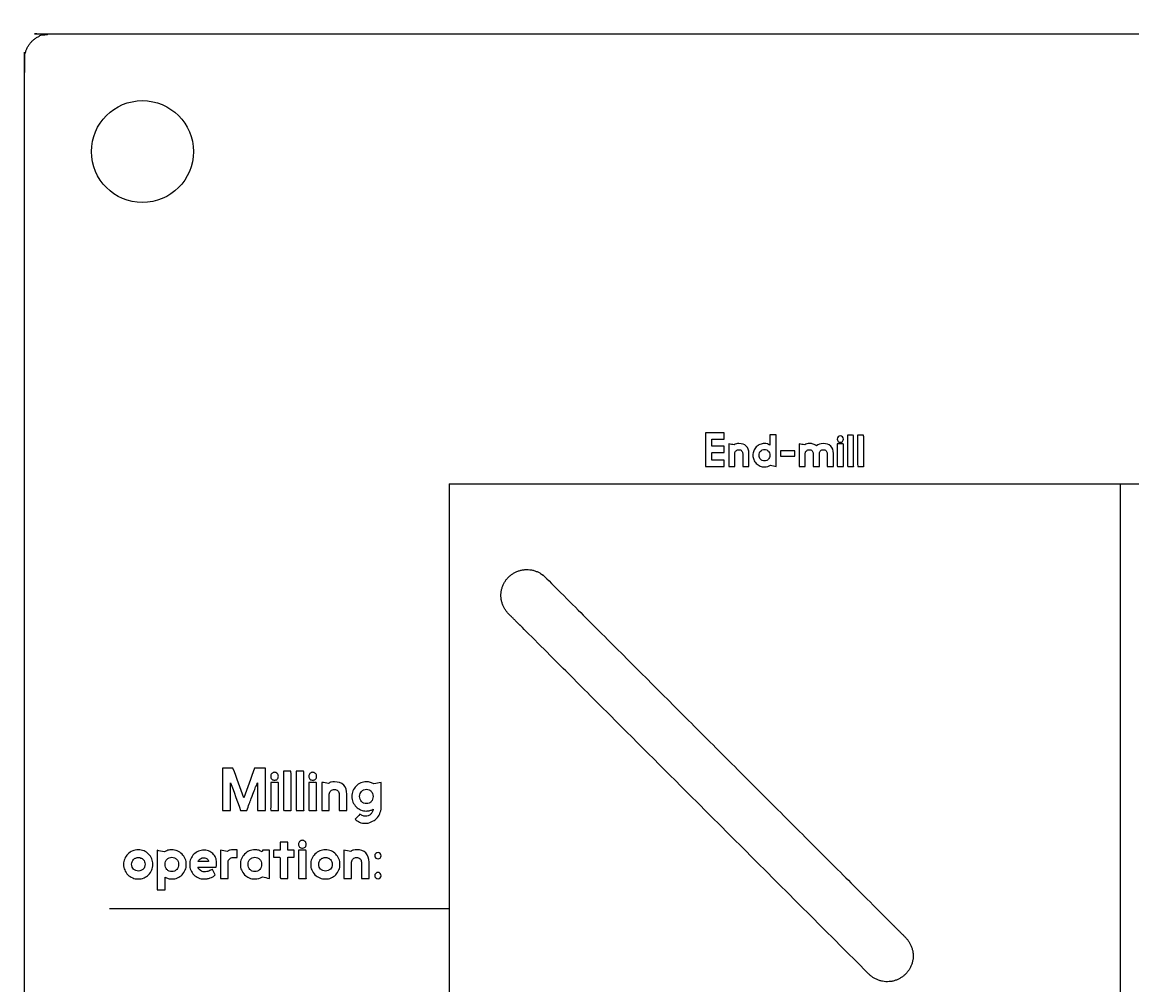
# Model space of a CAD drawing. Header units: millimetres. Extents: x 25 to 322, y 25 to 446.
# Drawn here: x 24.7 to 155.5, y 332.9 to 446.4 of the extents above; entities that cross this region are included whole.
import ezdxf

# ---------------------------------------------------------------- set-up
doc = ezdxf.new("R2010")
doc.units = ezdxf.units.MM
doc.header["$MEASUREMENT"] = 0
doc.layers.add('Work layer', color=254, linetype='Continuous', true_color=0xdddddd)

msp = doc.modelspace()

# ---------------------------------------------------------------- linework, layer by layer
at = {"layer": 'Work layer'}
for points in [[(75, 392), (312, 392)], [(75, 392), (75, 38)], [(154, 392), (154, 78)], [(35, 342), (75, 342)]]:
    msp.add_lwpolyline(points, dxfattribs=at)
msp.add_circle((38.88, 431.12), 6, dxfattribs=at)
for points, weights, knots in [([(25, 28), (25, 25), (28, 25), (173.5, 25), (319, 25), (322, 25), (322, 28), (322, 235), (322, 442), (322, 445), (319, 445), (173.5, 445), (28, 445), (25, 445), (25, 442), (25, 235), (25, 28)], [1, 0.707106781187, 1, 1, 1, 0.707106781187, 1, 1, 1, 0.707106781187, 1, 1, 1, 0.707106781187, 1, 1, 1], [0, 0, 0, 4.712389, 4.712389, 295.712389, 295.712389, 300.424778, 300.424778, 714.424778, 714.424778, 719.137167, 719.137167, 1010.137167, 1010.137167, 1014.849556, 1014.849556, 1428.849556, 1428.849556, 1428.849556]), ([(124.41, 334.28), (126.57, 332.12), (128.72, 334.28), (130.88, 336.43), (128.72, 338.59), (107.51, 359.8), (86.3, 381.02), (84.14, 383.17), (81.98, 381.02), (79.83, 378.86), (81.98, 376.7), (103.2, 355.49), (124.41, 334.28)], [1, 0.707106778552, 1, 0.707106778553, 1, 1, 1, 0.70710677988, 1, 0.70710677988, 1, 1, 1], [0, 0, 0, 4.712389, 4.712389, 9.424779, 9.424779, 69.42477, 69.42477, 74.137159, 74.137159, 78.849549, 78.849549, 138.849554, 138.849554, 138.849554])]:
    msp.add_rational_spline(points, weights, degree=2, knots=knots, dxfattribs=at)
for points, degree, knots in [([(105.92, 394.82), (105.92, 394.8), (105.92, 394.8), (105.95, 394.8), (106.42, 394.8), (106.88, 394.8), (107.35, 394.8), (107.35, 394.55), (107.35, 394.3), (107.35, 394.05), (106.62, 394.05), (105.9, 394.05), (105.17, 394.05), (105.17, 395.38), (105.17, 396.7), (105.17, 398.02), (105.9, 398.02), (106.62, 398.02), (107.35, 398.02), (107.35, 397.77), (107.35, 397.52), (107.35, 397.27), (106.88, 397.27), (106.42, 397.27), (105.95, 397.27), (105.92, 397.27), (105.92, 397.25), (105.92, 397.25), (105.92, 396.98), (105.92, 396.72), (105.92, 396.45), (105.92, 396.43), (105.92, 396.43), (105.95, 396.43), (106.42, 396.43), (106.88, 396.43), (107.35, 396.43), (107.35, 396.18), (107.35, 395.93), (107.35, 395.68), (106.88, 395.68), (106.42, 395.68), (105.95, 395.68), (105.92, 395.68), (105.92, 395.65), (105.92, 395.65), (105.92, 395.38), (105.92, 395.1), (105.92, 394.82)], 3, [0, 0, 0, 0, 1, 1, 1, 2, 2, 2, 3, 3, 3, 4, 4, 4, 5, 5, 5, 6, 6, 6, 7, 7, 7, 8, 8, 8, 9, 9, 9, 10, 10, 10, 11, 11, 11, 12, 12, 12, 13, 13, 13, 14, 14, 14, 15, 15, 15, 16, 16, 16, 16]), ([(113.5, 394.05), (113.28, 394.1), (113.05, 394.15), (112.83, 394.2), (112.72, 394.12), (112.62, 394.1), (112.5, 394.05), (112.4, 394.02), (112.25, 394), (112.12, 394), (111.92, 394), (111.75, 394.02), (111.6, 394.1), (111.42, 394.18), (111.28, 394.27), (111.15, 394.4), (111.03, 394.52), (110.92, 394.68), (110.85, 394.85), (110.8, 395), (110.75, 395.18), (110.75, 395.38), (110.75, 395.55), (110.78, 395.73), (110.85, 395.9), (110.92, 396.07), (111.03, 396.23), (111.15, 396.35), (111.28, 396.48), (111.42, 396.57), (111.58, 396.65), (111.75, 396.7), (111.92, 396.75), (112.1, 396.75), (112.22, 396.75), (112.35, 396.73), (112.45, 396.7), (112.55, 396.68), (112.65, 396.62), (112.75, 396.57), (112.75, 396.98), (112.75, 397.38), (112.75, 397.77), (113, 397.77), (113.25, 397.77), (113.5, 397.77), (113.5, 396.53), (113.5, 395.29), (113.5, 394.05)], 3, [0, 0, 0, 0, 1, 1, 1, 2, 2, 2, 3, 3, 3, 4, 4, 4, 5, 5, 5, 6, 6, 6, 7, 7, 7, 8, 8, 8, 9, 9, 9, 10, 10, 10, 11, 11, 11, 12, 12, 12, 13, 13, 13, 14, 14, 14, 15, 15, 15, 16, 16, 16, 16]), ([(120.67, 397.27), (120.67, 397.38), (120.7, 397.45), (120.78, 397.52), (120.85, 397.6), (120.95, 397.65), (121.05, 397.65), (121.12, 397.65), (121.22, 397.6), (121.3, 397.52), (121.38, 397.45), (121.4, 397.38), (121.4, 397.27), (121.4, 397.18), (121.38, 397.07), (121.3, 397), (121.22, 396.93), (121.12, 396.9), (121.05, 396.9), (120.95, 396.9), (120.85, 396.93), (120.78, 397), (120.7, 397.07), (120.67, 397.18), (120.67, 397.27)], 3, [0, 0, 0, 0, 1, 1, 1, 2, 2, 2, 3, 3, 3, 4, 4, 4, 5, 5, 5, 6, 6, 6, 7, 7, 7, 8, 8, 8, 8]), ([(121.88, 397.75), (122.24, 397.75), (122.6, 397.75), (122.6, 395.9), (122.6, 394.05), (122.24, 394.05), (121.88, 394.05), (121.88, 395.9), (121.88, 397.75)], 2, [0, 0, 0, 1, 1, 2, 2, 3, 3, 4, 4, 4]), ([(123.08, 397.75), (123.44, 397.75), (123.8, 397.75), (123.8, 395.9), (123.8, 394.05), (123.44, 394.05), (123.08, 394.05), (123.08, 395.9), (123.08, 397.75)], 2, [0, 0, 0, 1, 1, 2, 2, 3, 3, 4, 4, 4]), ([(107.9, 396.7), (108.12, 396.67), (108.33, 396.63), (108.55, 396.6), (108.62, 396.65), (108.72, 396.7), (108.8, 396.73), (108.9, 396.73), (109, 396.75), (109.1, 396.75), (109.47, 396.75), (109.75, 396.65), (109.97, 396.45), (110.17, 396.23), (110.28, 395.95), (110.28, 395.57), (110.28, 395.07), (110.28, 394.56), (110.28, 394.05), (110.03, 394.05), (109.79, 394.05), (109.55, 394.05), (109.55, 394.56), (109.55, 395.07), (109.55, 395.57), (109.55, 395.7), (109.5, 395.8), (109.42, 395.9), (109.33, 395.98), (109.22, 396.02), (109.1, 396.02), (108.97, 396.02), (108.85, 395.98), (108.78, 395.9), (108.67, 395.82), (108.62, 395.73), (108.62, 395.6), (108.62, 395.08), (108.62, 394.57), (108.62, 394.05), (108.38, 394.05), (108.14, 394.05), (107.9, 394.05), (107.9, 394.93), (107.9, 395.82), (107.9, 396.7)], 3, [0, 0, 0, 0, 1, 1, 1, 2, 2, 2, 3, 3, 3, 4, 4, 4, 5, 5, 5, 6, 6, 6, 7, 7, 7, 8, 8, 8, 9, 9, 9, 10, 10, 10, 11, 11, 11, 12, 12, 12, 13, 13, 13, 14, 14, 14, 15, 15, 15, 15]), ([(116.2, 396.7), (116.42, 396.67), (116.63, 396.63), (116.85, 396.6), (116.92, 396.65), (117.03, 396.7), (117.1, 396.73), (117.2, 396.73), (117.3, 396.75), (117.38, 396.75), (117.55, 396.75), (117.72, 396.73), (117.85, 396.68), (118, 396.62), (118.1, 396.57), (118.22, 396.48), (118.42, 396.65), (118.7, 396.75), (119.05, 396.75), (119.42, 396.75), (119.7, 396.65), (119.92, 396.45), (120.12, 396.23), (120.22, 395.95), (120.22, 395.57), (120.22, 395.07), (120.22, 394.56), (120.22, 394.05), (119.98, 394.05), (119.74, 394.05), (119.5, 394.05), (119.5, 394.56), (119.5, 395.07), (119.5, 395.57), (119.5, 395.7), (119.45, 395.8), (119.38, 395.9), (119.28, 395.98), (119.17, 396.02), (119.05, 396.02), (118.92, 396.02), (118.8, 395.98), (118.72, 395.9), (118.62, 395.82), (118.58, 395.73), (118.58, 395.6), (118.58, 395.08), (118.58, 394.57), (118.58, 394.05), (118.33, 394.05), (118.09, 394.05), (117.85, 394.05), (117.85, 394.56), (117.85, 395.07), (117.85, 395.57), (117.85, 395.7), (117.8, 395.8), (117.72, 395.9), (117.62, 395.98), (117.53, 396.02), (117.4, 396.02), (117.28, 396.02), (117.15, 395.98), (117.08, 395.9), (116.97, 395.82), (116.92, 395.73), (116.92, 395.6), (116.92, 395.08), (116.92, 394.57), (116.92, 394.05), (116.68, 394.05), (116.44, 394.05), (116.2, 394.05), (116.2, 394.93), (116.2, 395.82), (116.2, 396.7)], 3, [0, 0, 0, 0, 1, 1, 1, 2, 2, 2, 3, 3, 3, 4, 4, 4, 5, 5, 5, 6, 6, 6, 7, 7, 7, 8, 8, 8, 9, 9, 9, 10, 10, 10, 11, 11, 11, 12, 12, 12, 13, 13, 13, 14, 14, 14, 15, 15, 15, 16, 16, 16, 17, 17, 17, 18, 18, 18, 19, 19, 19, 20, 20, 20, 21, 21, 21, 22, 22, 22, 23, 23, 23, 24, 24, 24, 25, 25, 25, 25]), ([(120.67, 396.7), (121.04, 396.7), (121.4, 396.7), (121.4, 395.38), (121.4, 394.05), (121.04, 394.05), (120.67, 394.05), (120.67, 395.38), (120.67, 396.7)], 2, [0, 0, 0, 1, 1, 2, 2, 3, 3, 4, 4, 4]), ([(111.47, 395.38), (111.47, 395.27), (111.5, 395.2), (111.53, 395.1), (111.55, 395.02), (111.6, 394.95), (111.65, 394.9), (111.72, 394.82), (111.78, 394.77), (111.85, 394.75), (111.95, 394.73), (112.03, 394.7), (112.12, 394.7), (112.2, 394.7), (112.28, 394.73), (112.38, 394.75), (112.45, 394.77), (112.5, 394.82), (112.58, 394.9), (112.62, 394.95), (112.67, 395.02), (112.7, 395.1), (112.72, 395.2), (112.75, 395.27), (112.75, 395.38), (112.75, 395.48), (112.72, 395.55), (112.7, 395.65), (112.67, 395.73), (112.62, 395.8), (112.58, 395.85), (112.5, 395.93), (112.45, 395.95), (112.38, 396), (112.28, 396.02), (112.2, 396.05), (112.12, 396.05), (112.03, 396.05), (111.95, 396.02), (111.85, 396), (111.78, 395.95), (111.72, 395.93), (111.65, 395.85), (111.6, 395.8), (111.55, 395.73), (111.53, 395.65), (111.5, 395.55), (111.47, 395.48), (111.47, 395.38)], 3, [0, 0, 0, 0, 1, 1, 1, 2, 2, 2, 3, 3, 3, 4, 4, 4, 5, 5, 5, 6, 6, 6, 7, 7, 7, 8, 8, 8, 9, 9, 9, 10, 10, 10, 11, 11, 11, 12, 12, 12, 13, 13, 13, 14, 14, 14, 15, 15, 15, 16, 16, 16, 16]), ([(115.67, 395.88), (115.67, 395.57), (115.67, 395.27), (114.84, 395.27), (114, 395.27), (114, 395.57), (114, 395.88), (114.84, 395.88), (115.67, 395.88)], 2, [0, 0, 0, 1, 1, 2, 2, 3, 3, 4, 4, 4]), ([(52.07, 358.51), (52.5, 358.51), (52.92, 358.51), (53.35, 358.51), (53.35, 356.86), (53.35, 355.2), (53.35, 353.54), (53.04, 353.54), (52.73, 353.54), (52.41, 353.54), (52.41, 354.64), (52.41, 355.73), (52.41, 356.82), (52.41, 356.79), (52.38, 356.76), (52.38, 356.7), (52.35, 356.67), (52.32, 356.57), (52.26, 356.42), (52.19, 356.29), (52.13, 356.11), (52.04, 355.86), (51.94, 355.64), (51.82, 355.32), (51.69, 354.95), (51.54, 354.57), (51.38, 354.11), (51.16, 353.54), (50.92, 353.54), (50.68, 353.54), (50.44, 353.54), (50.05, 354.64), (49.65, 355.73), (49.26, 356.82), (49.26, 355.73), (49.26, 354.64), (49.26, 353.54), (48.93, 353.54), (48.61, 353.54), (48.29, 353.54), (48.29, 355.2), (48.29, 356.86), (48.29, 358.51), (48.7, 358.51), (49.12, 358.51), (49.54, 358.51), (49.96, 357.36), (50.39, 356.2), (50.82, 355.04), (51.24, 356.2), (51.65, 357.36), (52.07, 358.51)], 3, [0, 0, 0, 0, 1.058824, 1.058824, 1.058824, 2.117647, 2.117647, 2.117647, 3.176471, 3.176471, 3.176471, 4.235294, 4.235294, 4.235294, 5.294118, 5.294118, 5.294118, 6.352941, 6.352941, 6.352941, 7.411765, 7.411765, 7.411765, 8.470588, 8.470588, 8.470588, 9.529412, 9.529412, 9.529412, 10.588235, 10.588235, 10.588235, 11.647059, 11.647059, 11.647059, 12.705882, 12.705882, 12.705882, 13.764706, 13.764706, 13.764706, 14.823529, 14.823529, 14.823529, 15.882353, 15.882353, 15.882353, 16.941176, 16.941176, 16.941176, 18, 18, 18, 18]), ([(53.98, 357.57), (53.98, 357.7), (54.01, 357.79), (54.1, 357.89), (54.19, 357.98), (54.32, 358.04), (54.44, 358.04), (54.54, 358.04), (54.66, 357.98), (54.76, 357.89), (54.85, 357.79), (54.88, 357.7), (54.88, 357.57), (54.88, 357.45), (54.85, 357.32), (54.76, 357.23), (54.66, 357.14), (54.54, 357.11), (54.44, 357.11), (54.32, 357.11), (54.19, 357.14), (54.1, 357.23), (54.01, 357.32), (53.98, 357.45), (53.98, 357.57)], 3, [0, 0, 0, 0, 1, 1, 1, 2, 2, 2, 3, 3, 3, 4, 4, 4, 5, 5, 5, 6, 6, 6, 7, 7, 7, 8, 8, 8, 8]), ([(55.48, 358.17), (55.93, 358.17), (56.38, 358.17), (56.38, 355.86), (56.38, 353.54), (55.93, 353.54), (55.48, 353.54), (55.48, 355.86), (55.48, 358.17)], 2, [0, 0, 0, 1, 1, 2, 2, 3, 3, 4, 4, 4]), ([(56.98, 358.17), (57.43, 358.17), (57.88, 358.17), (57.88, 355.86), (57.88, 353.54), (57.43, 353.54), (56.98, 353.54), (56.98, 355.86), (56.98, 358.17)], 2, [0, 0, 0, 1, 1, 2, 2, 3, 3, 4, 4, 4]), ([(58.48, 357.57), (58.48, 357.7), (58.51, 357.79), (58.6, 357.89), (58.69, 357.98), (58.82, 358.04), (58.94, 358.04), (59.04, 358.04), (59.16, 357.98), (59.26, 357.89), (59.35, 357.79), (59.38, 357.7), (59.38, 357.57), (59.38, 357.45), (59.35, 357.32), (59.26, 357.23), (59.16, 357.14), (59.04, 357.11), (58.94, 357.11), (58.82, 357.11), (58.69, 357.14), (58.6, 357.23), (58.51, 357.32), (58.48, 357.45), (58.48, 357.57)], 3, [0, 0, 0, 0, 1, 1, 1, 2, 2, 2, 3, 3, 3, 4, 4, 4, 5, 5, 5, 6, 6, 6, 7, 7, 7, 8, 8, 8, 8]), ([(53.98, 356.86), (54.43, 356.86), (54.88, 356.86), (54.88, 355.2), (54.88, 353.54), (54.43, 353.54), (53.98, 353.54), (53.98, 355.2), (53.98, 356.86)], 2, [0, 0, 0, 1, 1, 2, 2, 3, 3, 4, 4, 4]), ([(58.48, 356.86), (58.93, 356.86), (59.38, 356.86), (59.38, 355.2), (59.38, 353.54), (58.93, 353.54), (58.48, 353.54), (58.48, 355.2), (58.48, 356.86)], 2, [0, 0, 0, 1, 1, 2, 2, 3, 3, 4, 4, 4]), ([(59.98, 356.86), (60.25, 356.81), (60.52, 356.77), (60.79, 356.73), (60.88, 356.79), (61.01, 356.86), (61.1, 356.89), (61.23, 356.89), (61.35, 356.92), (61.48, 356.92), (61.94, 356.92), (62.29, 356.79), (62.57, 356.54), (62.82, 356.26), (62.94, 355.92), (62.94, 355.45), (62.94, 354.81), (62.94, 354.18), (62.94, 353.54), (62.64, 353.54), (62.34, 353.54), (62.04, 353.54), (62.04, 354.18), (62.04, 354.81), (62.04, 355.45), (62.04, 355.61), (61.98, 355.73), (61.88, 355.86), (61.76, 355.95), (61.63, 356.01), (61.48, 356.01), (61.32, 356.01), (61.16, 355.95), (61.07, 355.86), (60.94, 355.76), (60.88, 355.64), (60.88, 355.48), (60.88, 354.83), (60.88, 354.19), (60.88, 353.54), (60.58, 353.54), (60.28, 353.54), (59.98, 353.54), (59.98, 354.65), (59.98, 355.75), (59.98, 356.86)], 3, [0, 0, 0, 0, 1, 1, 1, 2, 2, 2, 3, 3, 3, 4, 4, 4, 5, 5, 5, 6, 6, 6, 7, 7, 7, 8, 8, 8, 9, 9, 9, 10, 10, 10, 11, 11, 11, 12, 12, 12, 13, 13, 13, 14, 14, 14, 15, 15, 15, 15]), ([(64.48, 353.11), (64.57, 353.04), (64.66, 352.98), (64.76, 352.95), (64.88, 352.89), (65.01, 352.86), (65.13, 352.86), (65.26, 352.86), (65.35, 352.89), (65.44, 352.92), (65.57, 352.95), (65.66, 353.01), (65.73, 353.11), (65.82, 353.17), (65.88, 353.26), (65.94, 353.36), (66.01, 353.45), (66.04, 353.54), (66.04, 353.67), (66.04, 353.68), (66.04, 353.69), (66.04, 353.7), (65.91, 353.61), (65.79, 353.57), (65.66, 353.54), (65.54, 353.51), (65.38, 353.48), (65.23, 353.48), (65.01, 353.48), (64.79, 353.51), (64.57, 353.61), (64.38, 353.7), (64.19, 353.82), (64.04, 353.98), (63.88, 354.14), (63.76, 354.32), (63.66, 354.54), (63.57, 354.73), (63.54, 354.95), (63.54, 355.2), (63.54, 355.42), (63.6, 355.64), (63.66, 355.86), (63.76, 356.07), (63.88, 356.26), (64.04, 356.42), (64.19, 356.57), (64.38, 356.7), (64.6, 356.79), (64.79, 356.86), (65.01, 356.92), (65.26, 356.92), (65.41, 356.92), (65.6, 356.89), (65.73, 356.86), (65.88, 356.79), (66.01, 356.73), (66.13, 356.67), (66.41, 356.73), (66.69, 356.79), (66.98, 356.86), (66.98, 355.87), (66.98, 354.88), (66.98, 353.89), (66.98, 353.64), (66.91, 353.39), (66.82, 353.17), (66.73, 352.95), (66.6, 352.76), (66.41, 352.57), (66.26, 352.42), (66.04, 352.29), (65.82, 352.2), (65.6, 352.07), (65.35, 352.04), (65.1, 352.04), (64.88, 352.04), (64.66, 352.07), (64.44, 352.17), (64.26, 352.26), (64.07, 352.36), (63.91, 352.51), (64.1, 352.71), (64.29, 352.91), (64.48, 353.11)], 3, [0, 0, 0, 0, 1.035714, 1.035714, 1.035714, 2.071429, 2.071429, 2.071429, 3.107143, 3.107143, 3.107143, 4.142857, 4.142857, 4.142857, 5.178571, 5.178571, 5.178571, 6.214286, 6.214286, 6.214286, 7.25, 7.25, 7.25, 8.285714, 8.285714, 8.285714, 9.321429, 9.321429, 9.321429, 10.357143, 10.357143, 10.357143, 11.392857, 11.392857, 11.392857, 12.428571, 12.428571, 12.428571, 13.464286, 13.464286, 13.464286, 14.5, 14.5, 14.5, 15.535714, 15.535714, 15.535714, 16.571429, 16.571429, 16.571429, 17.607143, 17.607143, 17.607143, 18.642857, 18.642857, 18.642857, 19.678571, 19.678571, 19.678571, 20.714286, 20.714286, 20.714286, 21.75, 21.75, 21.75, 22.785714, 22.785714, 22.785714, 23.821429, 23.821429, 23.821429, 24.857143, 24.857143, 24.857143, 25.892857, 25.892857, 25.892857, 26.928571, 26.928571, 26.928571, 27.964286, 27.964286, 27.964286, 29, 29, 29, 29]), ([(64.44, 355.2), (64.44, 355.07), (64.48, 354.98), (64.51, 354.86), (64.54, 354.76), (64.6, 354.67), (64.66, 354.61), (64.76, 354.51), (64.82, 354.45), (64.91, 354.42), (65.04, 354.39), (65.13, 354.36), (65.26, 354.36), (65.35, 354.36), (65.44, 354.39), (65.57, 354.42), (65.66, 354.45), (65.73, 354.51), (65.82, 354.61), (65.88, 354.67), (65.94, 354.76), (65.98, 354.86), (66.01, 354.98), (66.04, 355.07), (66.04, 355.2), (66.04, 355.32), (66.01, 355.42), (65.98, 355.54), (65.94, 355.64), (65.88, 355.73), (65.82, 355.79), (65.73, 355.89), (65.66, 355.92), (65.57, 355.98), (65.44, 356.01), (65.35, 356.04), (65.26, 356.04), (65.13, 356.04), (65.04, 356.01), (64.91, 355.98), (64.82, 355.92), (64.76, 355.89), (64.66, 355.79), (64.6, 355.73), (64.54, 355.64), (64.51, 355.54), (64.48, 355.42), (64.44, 355.32), (64.44, 355.2)], 3, [0, 0, 0, 0, 1, 1, 1, 2, 2, 2, 3, 3, 3, 4, 4, 4, 5, 5, 5, 6, 6, 6, 7, 7, 7, 8, 8, 8, 9, 9, 9, 10, 10, 10, 11, 11, 11, 12, 12, 12, 13, 13, 13, 14, 14, 14, 15, 15, 15, 16, 16, 16, 16]), ([(55.1, 349.82), (55.55, 349.82), (56.01, 349.82), (56.01, 349.34), (56.01, 348.86), (56.38, 348.86), (56.76, 348.86), (56.76, 348.45), (56.76, 348.04), (56.38, 348.04), (56.01, 348.04), (56.01, 346.79), (56.01, 345.54), (55.55, 345.54), (55.1, 345.54), (55.1, 346.79), (55.1, 348.04), (54.71, 348.04), (54.32, 348.04), (54.32, 348.45), (54.32, 348.86), (54.71, 348.86), (55.1, 348.86), (55.1, 349.34), (55.1, 349.82)], 2, [0, 0, 0, 1, 1, 2, 2, 3, 3, 4, 4, 5, 5, 6, 6, 7, 7, 8, 8, 9, 9, 10, 10, 11, 11, 12, 12, 12]), ([(57.26, 349.57), (57.26, 349.7), (57.29, 349.79), (57.38, 349.89), (57.48, 349.98), (57.6, 350.04), (57.73, 350.04), (57.82, 350.04), (57.94, 349.98), (58.04, 349.89), (58.13, 349.79), (58.16, 349.7), (58.16, 349.57), (58.16, 349.45), (58.13, 349.32), (58.04, 349.23), (57.94, 349.14), (57.82, 349.11), (57.73, 349.11), (57.6, 349.11), (57.48, 349.14), (57.38, 349.23), (57.29, 349.32), (57.26, 349.45), (57.26, 349.57)], 3, [0, 0, 0, 0, 1, 1, 1, 2, 2, 2, 3, 3, 3, 4, 4, 4, 5, 5, 5, 6, 6, 6, 7, 7, 7, 8, 8, 8, 8]), ([(36.66, 347.2), (36.66, 347.45), (36.69, 347.67), (36.79, 347.86), (36.88, 348.07), (37.01, 348.26), (37.16, 348.42), (37.32, 348.57), (37.51, 348.7), (37.73, 348.79), (37.91, 348.86), (38.16, 348.92), (38.38, 348.92), (38.63, 348.92), (38.85, 348.86), (39.07, 348.79), (39.26, 348.7), (39.44, 348.57), (39.6, 348.42), (39.76, 348.26), (39.88, 348.07), (39.98, 347.86), (40.07, 347.67), (40.1, 347.45), (40.1, 347.2), (40.1, 346.95), (40.07, 346.73), (39.98, 346.54), (39.88, 346.32), (39.76, 346.14), (39.6, 345.98), (39.44, 345.82), (39.26, 345.7), (39.07, 345.61), (38.85, 345.51), (38.63, 345.48), (38.38, 345.48), (38.16, 345.48), (37.91, 345.51), (37.73, 345.61), (37.51, 345.7), (37.32, 345.82), (37.16, 345.98), (37.01, 346.14), (36.88, 346.32), (36.79, 346.54), (36.69, 346.73), (36.66, 346.95), (36.66, 347.2)], 3, [0, 0, 0, 0, 1, 1, 1, 2, 2, 2, 3, 3, 3, 4, 4, 4, 5, 5, 5, 6, 6, 6, 7, 7, 7, 8, 8, 8, 9, 9, 9, 10, 10, 10, 11, 11, 11, 12, 12, 12, 13, 13, 13, 14, 14, 14, 15, 15, 15, 16, 16, 16, 16]), ([(37.6, 347.23), (37.6, 347.11), (37.63, 346.98), (37.66, 346.89), (37.69, 346.79), (37.76, 346.73), (37.82, 346.64), (37.91, 346.57), (37.98, 346.51), (38.1, 346.48), (38.19, 346.45), (38.29, 346.42), (38.41, 346.42), (38.51, 346.42), (38.6, 346.45), (38.69, 346.48), (38.82, 346.51), (38.88, 346.57), (38.98, 346.64), (39.04, 346.73), (39.1, 346.79), (39.13, 346.89), (39.16, 346.98), (39.19, 347.11), (39.19, 347.23), (39.19, 347.32), (39.16, 347.42), (39.13, 347.51), (39.1, 347.61), (39.04, 347.7), (38.98, 347.76), (38.88, 347.86), (38.82, 347.92), (38.69, 347.95), (38.6, 347.98), (38.51, 348.01), (38.41, 348.01), (38.29, 348.01), (38.19, 347.98), (38.1, 347.95), (37.98, 347.92), (37.91, 347.86), (37.82, 347.76), (37.76, 347.7), (37.69, 347.61), (37.66, 347.51), (37.63, 347.42), (37.6, 347.32), (37.6, 347.23)], 3, [0, 0, 0, 0, 1, 1, 1, 2, 2, 2, 3, 3, 3, 4, 4, 4, 5, 5, 5, 6, 6, 6, 7, 7, 7, 8, 8, 8, 9, 9, 9, 10, 10, 10, 11, 11, 11, 12, 12, 12, 13, 13, 13, 14, 14, 14, 15, 15, 15, 16, 16, 16, 16]), ([(40.6, 348.86), (40.88, 348.79), (41.16, 348.73), (41.44, 348.67), (41.57, 348.73), (41.69, 348.79), (41.85, 348.86), (42.01, 348.89), (42.16, 348.92), (42.32, 348.92), (42.57, 348.92), (42.79, 348.86), (42.98, 348.79), (43.19, 348.7), (43.38, 348.57), (43.54, 348.42), (43.69, 348.26), (43.82, 348.07), (43.91, 347.86), (44.01, 347.64), (44.04, 347.42), (44.04, 347.2), (44.04, 346.95), (44.01, 346.73), (43.91, 346.54), (43.82, 346.32), (43.69, 346.14), (43.54, 345.98), (43.38, 345.82), (43.23, 345.7), (43.01, 345.61), (42.79, 345.51), (42.57, 345.48), (42.35, 345.48), (42.19, 345.48), (42.07, 345.51), (41.91, 345.54), (41.79, 345.57), (41.66, 345.61), (41.54, 345.7), (41.54, 345.2), (41.54, 344.7), (41.54, 344.2), (41.23, 344.2), (40.91, 344.2), (40.6, 344.2), (40.6, 345.75), (40.6, 347.3), (40.6, 348.86)], 3, [0, 0, 0, 0, 1, 1, 1, 2, 2, 2, 3, 3, 3, 4, 4, 4, 5, 5, 5, 6, 6, 6, 7, 7, 7, 8, 8, 8, 9, 9, 9, 10, 10, 10, 11, 11, 11, 12, 12, 12, 13, 13, 13, 14, 14, 14, 15, 15, 15, 16, 16, 16, 16]), ([(43.13, 347.2), (43.13, 347.32), (43.1, 347.42), (43.07, 347.54), (43.04, 347.64), (42.98, 347.73), (42.91, 347.79), (42.82, 347.89), (42.76, 347.92), (42.66, 347.98), (42.54, 348.01), (42.44, 348.04), (42.35, 348.04), (42.23, 348.04), (42.13, 348.01), (42.01, 347.98), (41.91, 347.92), (41.85, 347.89), (41.76, 347.79), (41.69, 347.73), (41.63, 347.64), (41.6, 347.54), (41.57, 347.42), (41.54, 347.32), (41.54, 347.2), (41.54, 347.07), (41.57, 346.98), (41.6, 346.86), (41.63, 346.76), (41.69, 346.67), (41.76, 346.61), (41.85, 346.51), (41.91, 346.45), (42.01, 346.42), (42.13, 346.39), (42.23, 346.36), (42.35, 346.36), (42.44, 346.36), (42.54, 346.39), (42.66, 346.42), (42.76, 346.45), (42.82, 346.51), (42.91, 346.61), (42.98, 346.67), (43.04, 346.76), (43.07, 346.86), (43.1, 346.98), (43.13, 347.07), (43.13, 347.2)], 3, [0, 0, 0, 0, 1, 1, 1, 2, 2, 2, 3, 3, 3, 4, 4, 4, 5, 5, 5, 6, 6, 6, 7, 7, 7, 8, 8, 8, 9, 9, 9, 10, 10, 10, 11, 11, 11, 12, 12, 12, 13, 13, 13, 14, 14, 14, 15, 15, 15, 16, 16, 16, 16]), ([(46.16, 346.32), (46.38, 346.32), (46.54, 346.36), (46.69, 346.42), (46.85, 346.48), (46.98, 346.54), (47.1, 346.61), (47.11, 346.61), (47.12, 346.61), (47.13, 346.61), (47.24, 346.39), (47.34, 346.17), (47.44, 345.95), (47.35, 345.86), (47.26, 345.79), (47.16, 345.73), (47.07, 345.67), (46.94, 345.64), (46.85, 345.61), (46.73, 345.54), (46.6, 345.54), (46.51, 345.51), (46.38, 345.48), (46.26, 345.48), (46.16, 345.48), (45.91, 345.48), (45.69, 345.51), (45.48, 345.61), (45.29, 345.7), (45.1, 345.82), (44.94, 345.98), (44.79, 346.14), (44.66, 346.32), (44.57, 346.51), (44.48, 346.73), (44.44, 346.95), (44.44, 347.2), (44.44, 347.42), (44.48, 347.64), (44.57, 347.86), (44.66, 348.07), (44.79, 348.23), (44.94, 348.39), (45.1, 348.54), (45.29, 348.67), (45.48, 348.76), (45.69, 348.82), (45.91, 348.89), (46.13, 348.89), (46.41, 348.89), (46.63, 348.82), (46.82, 348.73), (47.01, 348.64), (47.13, 348.51), (47.26, 348.36), (47.38, 348.2), (47.48, 348.04), (47.54, 347.86), (47.6, 347.67), (47.6, 347.48), (47.6, 347.29), (47.6, 347.14), (47.6, 347.01), (47.57, 346.89), (46.86, 346.89), (46.15, 346.89), (45.44, 346.89), (45.44, 346.89), (45.41, 346.89), (45.41, 346.86), (45.48, 346.7), (45.57, 346.57), (45.73, 346.48), (45.85, 346.39), (45.98, 346.32), (46.16, 346.32)], 3, [0, 0, 0, 0, 1, 1, 1, 2, 2, 2, 3, 3, 3, 4, 4, 4, 5, 5, 5, 6, 6, 6, 7, 7, 7, 8, 8, 8, 9, 9, 9, 10, 10, 10, 11, 11, 11, 12, 12, 12, 13, 13, 13, 14, 14, 14, 15, 15, 15, 16, 16, 16, 17, 17, 17, 18, 18, 18, 19, 19, 19, 20, 20, 20, 21, 21, 21, 22, 22, 22, 23, 23, 23, 24, 24, 24, 25, 25, 25, 25]), ([(46.13, 347.98), (45.98, 347.98), (45.85, 347.95), (45.73, 347.86), (45.6, 347.79), (45.51, 347.7), (45.44, 347.57), (45.44, 347.54), (45.44, 347.54), (45.48, 347.54), (45.86, 347.54), (46.25, 347.54), (46.63, 347.54), (46.66, 347.54), (46.66, 347.54), (46.66, 347.54), (46.66, 347.67), (46.63, 347.76), (46.51, 347.86), (46.41, 347.92), (46.29, 347.98), (46.13, 347.98)], 3, [0, 0, 0, 0, 1.285714, 1.285714, 1.285714, 2.571429, 2.571429, 2.571429, 3.857143, 3.857143, 3.857143, 5.142857, 5.142857, 5.142857, 6.428571, 6.428571, 6.428571, 7.714286, 7.714286, 7.714286, 9, 9, 9, 9]), ([(48.07, 348.86), (48.34, 348.81), (48.61, 348.77), (48.88, 348.73), (48.98, 348.79), (49.1, 348.86), (49.19, 348.89), (49.32, 348.89), (49.44, 348.92), (49.54, 348.92), (49.7, 348.92), (49.87, 348.92), (50.04, 348.92), (50.04, 348.62), (50.04, 348.31), (50.04, 348.01), (49.87, 348.01), (49.7, 348.01), (49.54, 348.01), (49.41, 348.01), (49.26, 347.95), (49.16, 347.86), (49.04, 347.76), (48.98, 347.64), (48.98, 347.48), (48.98, 346.83), (48.98, 346.19), (48.98, 345.54), (48.67, 345.54), (48.37, 345.54), (48.07, 345.54), (48.07, 346.65), (48.07, 347.75), (48.07, 348.86)], 3, [0, 0, 0, 0, 1, 1, 1, 2, 2, 2, 3, 3, 3, 4, 4, 4, 5, 5, 5, 6, 6, 6, 7, 7, 7, 8, 8, 8, 9, 9, 9, 10, 10, 10, 11, 11, 11, 11]), ([(50.41, 347.2), (50.41, 347.42), (50.44, 347.64), (50.54, 347.86), (50.63, 348.07), (50.76, 348.26), (50.91, 348.42), (51.07, 348.57), (51.26, 348.7), (51.44, 348.79), (51.66, 348.86), (51.88, 348.92), (52.1, 348.92), (52.26, 348.92), (52.41, 348.89), (52.57, 348.86), (52.73, 348.79), (52.85, 348.73), (52.98, 348.67), (52.99, 348.73), (53, 348.79), (53.01, 348.86), (53.28, 348.86), (53.55, 348.86), (53.82, 348.86), (53.82, 347.75), (53.82, 346.65), (53.82, 345.54), (53.55, 345.61), (53.28, 345.67), (53.01, 345.73), (52.73, 345.57), (52.44, 345.48), (52.1, 345.48), (51.88, 345.48), (51.66, 345.51), (51.44, 345.61), (51.26, 345.7), (51.07, 345.82), (50.91, 345.98), (50.76, 346.14), (50.63, 346.32), (50.54, 346.54), (50.44, 346.73), (50.41, 346.95), (50.41, 347.2)], 3, [0, 0, 0, 0, 1, 1, 1, 2, 2, 2, 3, 3, 3, 4, 4, 4, 5, 5, 5, 6, 6, 6, 7, 7, 7, 8, 8, 8, 9, 9, 9, 10, 10, 10, 11, 11, 11, 12, 12, 12, 13, 13, 13, 14, 14, 14, 15, 15, 15, 15]), ([(51.32, 347.2), (51.32, 347.07), (51.35, 346.98), (51.38, 346.86), (51.41, 346.76), (51.48, 346.67), (51.54, 346.61), (51.63, 346.51), (51.69, 346.45), (51.79, 346.42), (51.91, 346.39), (52.01, 346.36), (52.13, 346.36), (52.23, 346.36), (52.32, 346.39), (52.44, 346.42), (52.54, 346.45), (52.6, 346.51), (52.69, 346.61), (52.76, 346.67), (52.82, 346.76), (52.85, 346.86), (52.88, 346.98), (52.91, 347.07), (52.91, 347.2), (52.91, 347.32), (52.88, 347.42), (52.85, 347.54), (52.82, 347.64), (52.76, 347.73), (52.69, 347.79), (52.6, 347.89), (52.54, 347.92), (52.44, 347.98), (52.32, 348.01), (52.23, 348.04), (52.13, 348.04), (52.01, 348.04), (51.91, 348.01), (51.79, 347.98), (51.69, 347.92), (51.63, 347.89), (51.54, 347.79), (51.48, 347.73), (51.41, 347.64), (51.38, 347.54), (51.35, 347.42), (51.32, 347.32), (51.32, 347.2)], 3, [0, 0, 0, 0, 1, 1, 1, 2, 2, 2, 3, 3, 3, 4, 4, 4, 5, 5, 5, 6, 6, 6, 7, 7, 7, 8, 8, 8, 9, 9, 9, 10, 10, 10, 11, 11, 11, 12, 12, 12, 13, 13, 13, 14, 14, 14, 15, 15, 15, 16, 16, 16, 16]), ([(57.26, 348.86), (57.71, 348.86), (58.16, 348.86), (58.16, 347.2), (58.16, 345.54), (57.71, 345.54), (57.26, 345.54), (57.26, 347.2), (57.26, 348.86)], 2, [0, 0, 0, 1, 1, 2, 2, 3, 3, 4, 4, 4]), ([(58.69, 347.2), (58.69, 347.45), (58.73, 347.67), (58.82, 347.86), (58.91, 348.07), (59.04, 348.26), (59.19, 348.42), (59.35, 348.57), (59.54, 348.7), (59.76, 348.79), (59.94, 348.86), (60.19, 348.92), (60.41, 348.92), (60.66, 348.92), (60.88, 348.86), (61.1, 348.79), (61.29, 348.7), (61.48, 348.57), (61.63, 348.42), (61.79, 348.26), (61.91, 348.07), (62.01, 347.86), (62.1, 347.67), (62.13, 347.45), (62.13, 347.2), (62.13, 346.95), (62.1, 346.73), (62.01, 346.54), (61.91, 346.32), (61.79, 346.14), (61.63, 345.98), (61.48, 345.82), (61.29, 345.7), (61.1, 345.61), (60.88, 345.51), (60.66, 345.48), (60.41, 345.48), (60.19, 345.48), (59.94, 345.51), (59.76, 345.61), (59.54, 345.7), (59.35, 345.82), (59.19, 345.98), (59.04, 346.14), (58.91, 346.32), (58.82, 346.54), (58.73, 346.73), (58.69, 346.95), (58.69, 347.2)], 3, [0, 0, 0, 0, 1, 1, 1, 2, 2, 2, 3, 3, 3, 4, 4, 4, 5, 5, 5, 6, 6, 6, 7, 7, 7, 8, 8, 8, 9, 9, 9, 10, 10, 10, 11, 11, 11, 12, 12, 12, 13, 13, 13, 14, 14, 14, 15, 15, 15, 16, 16, 16, 16]), ([(59.63, 347.23), (59.63, 347.11), (59.66, 346.98), (59.69, 346.89), (59.73, 346.79), (59.79, 346.73), (59.85, 346.64), (59.94, 346.57), (60.01, 346.51), (60.13, 346.48), (60.23, 346.45), (60.32, 346.42), (60.44, 346.42), (60.54, 346.42), (60.63, 346.45), (60.73, 346.48), (60.85, 346.51), (60.91, 346.57), (61.01, 346.64), (61.07, 346.73), (61.13, 346.79), (61.16, 346.89), (61.19, 346.98), (61.23, 347.11), (61.23, 347.23), (61.23, 347.32), (61.19, 347.42), (61.16, 347.51), (61.13, 347.61), (61.07, 347.7), (61.01, 347.76), (60.91, 347.86), (60.85, 347.92), (60.73, 347.95), (60.63, 347.98), (60.54, 348.01), (60.44, 348.01), (60.32, 348.01), (60.23, 347.98), (60.13, 347.95), (60.01, 347.92), (59.94, 347.86), (59.85, 347.76), (59.79, 347.7), (59.73, 347.61), (59.69, 347.51), (59.66, 347.42), (59.63, 347.32), (59.63, 347.23)], 3, [0, 0, 0, 0, 1, 1, 1, 2, 2, 2, 3, 3, 3, 4, 4, 4, 5, 5, 5, 6, 6, 6, 7, 7, 7, 8, 8, 8, 9, 9, 9, 10, 10, 10, 11, 11, 11, 12, 12, 12, 13, 13, 13, 14, 14, 14, 15, 15, 15, 16, 16, 16, 16]), ([(62.6, 348.86), (62.87, 348.81), (63.14, 348.77), (63.41, 348.73), (63.51, 348.79), (63.63, 348.86), (63.73, 348.89), (63.85, 348.89), (63.98, 348.92), (64.1, 348.92), (64.57, 348.92), (64.91, 348.79), (65.19, 348.54), (65.44, 348.26), (65.57, 347.92), (65.57, 347.45), (65.57, 346.81), (65.57, 346.18), (65.57, 345.54), (65.27, 345.54), (64.96, 345.54), (64.66, 345.54), (64.66, 346.18), (64.66, 346.81), (64.66, 347.45), (64.66, 347.61), (64.6, 347.73), (64.51, 347.86), (64.38, 347.95), (64.26, 348.01), (64.1, 348.01), (63.94, 348.01), (63.79, 347.95), (63.69, 347.86), (63.57, 347.76), (63.51, 347.64), (63.51, 347.48), (63.51, 346.83), (63.51, 346.19), (63.51, 345.54), (63.2, 345.54), (62.9, 345.54), (62.6, 345.54), (62.6, 346.65), (62.6, 347.75), (62.6, 348.86)], 3, [0, 0, 0, 0, 1, 1, 1, 2, 2, 2, 3, 3, 3, 4, 4, 4, 5, 5, 5, 6, 6, 6, 7, 7, 7, 8, 8, 8, 9, 9, 9, 10, 10, 10, 11, 11, 11, 12, 12, 12, 13, 13, 13, 14, 14, 14, 15, 15, 15, 15]), ([(66.23, 348.2), (66.23, 348.32), (66.26, 348.42), (66.35, 348.48), (66.41, 348.57), (66.51, 348.61), (66.63, 348.61), (66.73, 348.61), (66.79, 348.57), (66.88, 348.48), (66.94, 348.42), (66.98, 348.32), (66.98, 348.2), (66.98, 348.11), (66.94, 348.04), (66.88, 347.95), (66.79, 347.89), (66.73, 347.86), (66.63, 347.86), (66.51, 347.86), (66.41, 347.89), (66.35, 347.95), (66.26, 348.04), (66.23, 348.11), (66.23, 348.2)], 3, [0, 0, 0, 0, 1, 1, 1, 2, 2, 2, 3, 3, 3, 4, 4, 4, 5, 5, 5, 6, 6, 6, 7, 7, 7, 8, 8, 8, 8]), ([(66.23, 345.86), (66.23, 345.98), (66.26, 346.04), (66.35, 346.14), (66.41, 346.23), (66.51, 346.26), (66.63, 346.26), (66.73, 346.26), (66.79, 346.23), (66.88, 346.14), (66.94, 346.04), (66.98, 345.98), (66.98, 345.86), (66.98, 345.76), (66.94, 345.7), (66.88, 345.61), (66.79, 345.54), (66.73, 345.51), (66.63, 345.51), (66.51, 345.51), (66.41, 345.54), (66.35, 345.61), (66.26, 345.7), (66.23, 345.76), (66.23, 345.86)], 3, [0, 0, 0, 0, 1, 1, 1, 2, 2, 2, 3, 3, 3, 4, 4, 4, 5, 5, 5, 6, 6, 6, 7, 7, 7, 8, 8, 8, 8])]:
    msp.add_open_spline(points, degree=degree, knots=knots, dxfattribs=at)

doc.saveas('drawing.dxf')
